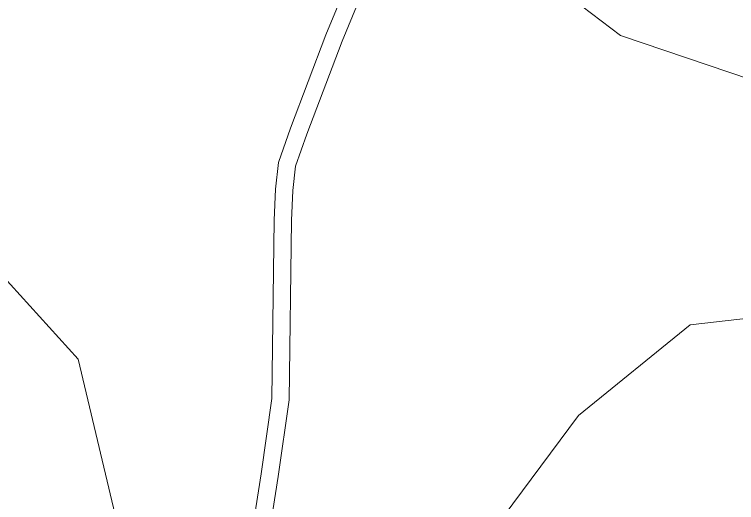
# Model space of a CAD drawing. Header units: metres. Extents: x 32505 to 230200, y 224018 to 1564544.
# Drawn here: x 224688 to 224938.4, y 1557796 to 1557965.4 of the extents above; entities that cross this region are included whole.
import ezdxf

# ---------------------------------------------------------------- set-up
doc = ezdxf.new("R2010")
doc.units = ezdxf.units.M
doc.layers.add('2 M CONTOUR', color=254, linetype='Continuous', lineweight=9)
doc.layers.add('G_CART TRACK', color=252, linetype='Continuous')

msp = doc.modelspace()

# ---------------------------------------------------------------- linework, layer by layer
at = {"layer": '2 M CONTOUR', "linetype": 'Continuous', "elevation": 394}
msp.add_lwpolyline([(224673.14, 1557886.46), (224710.08, 1557845.8), (224731.83, 1557754.3), (224747.76, 1557727.21), (224779.43, 1557716.75), (224824.97, 1557747.33), (224883.58, 1557826.26), (224922.26, 1557857.68), (224998.25, 1557866.33), (225140.99, 1557823.23), (225215.03, 1557828.21), (225242.94, 1557845.49), (225282.85, 1557903.31), (225365.21, 1558215.42)], dxfattribs=at)
at = {"layer": '2 M CONTOUR'}
msp.add_polyline3d([(225322.23, 1558233.3, 392), (225230.84, 1557937.65, 392), (225202.54, 1557906.03, 392), (225160.86, 1557884.7, 392), (225087.31, 1557893.94, 392), (224898.18, 1557957.99, 392), (224844.53, 1557998.89, 392), (224741.18, 1557998.89, 392), (224542.77, 1557940.94, 392)], dxfattribs=at)
at = {"layer": 'G_CART TRACK', "lineweight": 15}
for points in [[(224763.94, 1557744.8), (224773.54, 1557805.93), (224777.28, 1557832.11), (224778.09, 1557893.99), (224778.51, 1557904.75), (224779.54, 1557914.03), (224783.71, 1557925.91), (224796.03, 1557958.29), (224809.55, 1557990.88)], [(224769.87, 1557743.87), (224779.48, 1557805.04), (224783.28, 1557831.64), (224784.09, 1557893.84), (224784.5, 1557904.3), (224785.43, 1557912.69), (224789.35, 1557923.85), (224801.6, 1557956.08), (224815.2, 1557988.87)]]:
    msp.add_lwpolyline(points, dxfattribs=at)

doc.saveas('drawing.dxf')
